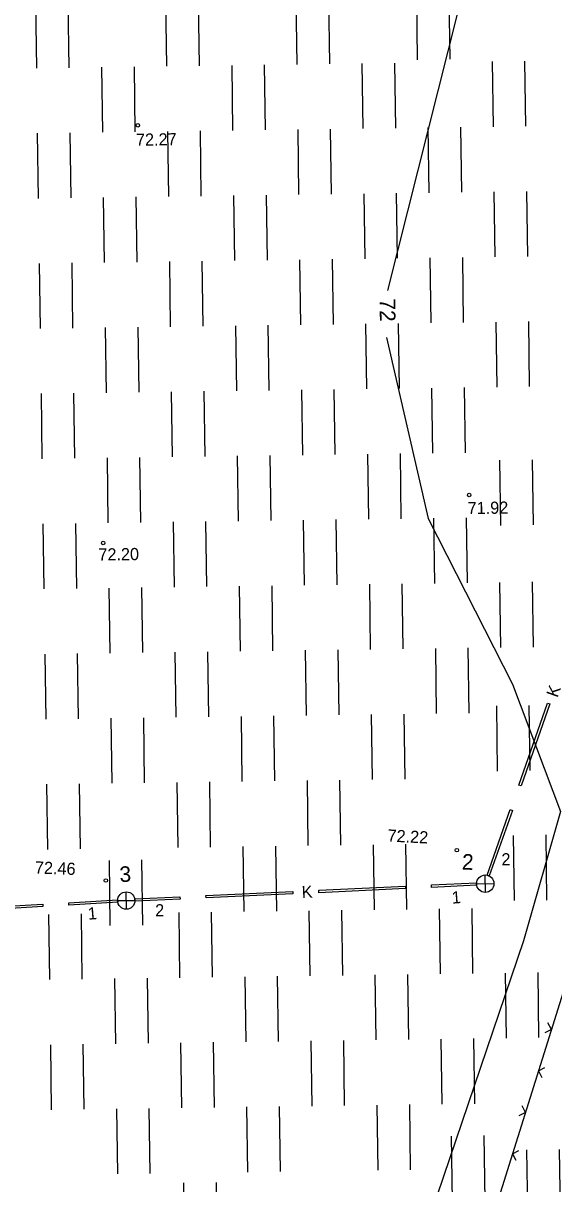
# Model space of a CAD drawing. Extents: x 631826 to 632288, y 6446421 to 6447170.
# Drawn here: x 632125.3 to 632155.8, y 6446704.5 to 6446771.3 of the extents above; entities that cross this region are included whole.
import ezdxf

# ---------------------------------------------------------------- set-up
doc = ezdxf.new("R2010")
doc.units = 0
for name, color, linetype in [('41', 7, 'Continuous'), ('AIAD', 7, 'Continuous'), ('HALJASTUS', 7, 'Continuous'), ('KAEVU_NR', 7, 'Continuous'), ('KAEVUD', 7, 'Continuous'), ('KANAL', 7, 'Continuous'), ('KORGUSED', 7, 'Continuous'), ('PAARH', 7, 'Continuous')]:
    doc.layers.add(name, color=color, linetype=linetype)

# ---------------------------------------------------------------- blocks, each defined once
blk = doc.blocks.new('KK')
for p, q in [((-10, 0), (10, 0)), ((0, -10), (0, 10))]:
    blk.add_line(p, q)
blk.add_circle((0, 0), 10)
blk = doc.blocks.new('HEIN')
at = {"layer": '41'}
for p, q in [((-10.58, -0.81), (-10.58, 49.19)), ((14.42, -0.81), (14.42, 49.19))]:
    blk.add_line(p, q, dxfattribs=at)

msp = doc.modelspace()

# ---------------------------------------------------------------- linework, layer by layer
at = {"layer": 'AIAD'}
for p, q in [((632155.675, 6446713.372), (632155.298, 6446713.174)), ((632155.675, 6446713.372), (632155.477, 6446713.747)), ((632154.928, 6446710.986), (632155.303, 6446711.182)), ((632154.928, 6446710.986), (632155.124, 6446710.61)), ((632154.181, 6446708.6), (632153.806, 6446708.404)), ((632154.181, 6446708.6), (632153.985, 6446708.975)), ((632153.434, 6446706.214), (632153.81, 6446706.411)), ((632153.434, 6446706.214), (632153.632, 6446705.838))]:
    msp.add_line(p, q, dxfattribs=at)
msp.add_lwpolyline([(632166.426, 6446749.139), (632160.296, 6446727.539), (632157.939, 6446720.609), (632148.239, 6446689.611), (632140.173, 6446664.525)], dxfattribs=at)
at = {"layer": 'KANAL'}
for points in [[(632155.589, 6446732.122), (632153.928, 6446727.406), (632153.796, 6446727.452), (632155.457, 6446732.168)], [(632153.43, 6446725.99), (632152.102, 6446722.218), (632151.969, 6446722.264), (632153.298, 6446726.037)], [(632140.787, 6446721.18), (632135.792, 6446720.945), (632135.786, 6446721.085), (632140.78, 6446721.32)], [(632147.279, 6446721.484), (632142.285, 6446721.249), (632142.278, 6446721.389), (632147.273, 6446721.624)], [(632151.373, 6446721.677), (632148.777, 6446721.554), (632148.771, 6446721.694), (632151.366, 6446721.817)], [(632126.391, 6446720.447), (632121.399, 6446720.154), (632121.391, 6446720.294), (632126.383, 6446720.587)], [(632130.701, 6446720.7), (632127.888, 6446720.535), (632127.88, 6446720.675), (632130.692, 6446720.84)], [(632134.294, 6446720.875), (632131.698, 6446720.753), (632131.691, 6446720.892), (632134.288, 6446721.015)]]:
    msp.add_lwpolyline(points, close=True, dxfattribs=at)
at = {"layer": 'KORGUSED'}
for centre in [(632131.857, 6446765.446), (632150.941, 6446744.154), (632129.864, 6446741.387), (632150.228, 6446723.7), (632130.016, 6446721.956)]:
    msp.add_circle(centre, 0.1, dxfattribs=at)
at = {"layer": 'PAARH'}
for points in [[(632135.233, 6446791.274), (632141.131, 6446791.138), (632146.662, 6446788.934), (632150.908, 6446784.592), (632152.034, 6446778.954), (632146.237, 6446755.932)], [(632146.181, 6446753.217), (632148.576, 6446742.81), (632153.431, 6446733.26)], [(632153.431, 6446733.26), (632156.195, 6446725.929), (632154.079, 6446718.479), (632149.09, 6446703.826)]]:
    msp.add_lwpolyline(points, dxfattribs=at)

# ---------------------------------------------------------------- block references
at = {"layer": 'HALJASTUS', "xscale": 0.0749966077754154, "yscale": 0.07499660777541538, "rotation": 0.8214575902416522}
for p in [(632134.327, 6446768.919), (632141.826, 6446769.026), (632148.763, 6446769.294), (632126.828, 6446768.811), (632130.631, 6446765.116), (632138.13, 6446765.223), (632145.629, 6446765.331), (632153.128, 6446765.438), (632149.432, 6446761.635), (632126.936, 6446761.313), (632134.435, 6446761.42), (632141.933, 6446761.528), (632130.739, 6446757.617), (632138.238, 6446757.724), (632145.737, 6446757.832), (632153.236, 6446757.939), (632127.043, 6446753.814), (632134.542, 6446753.921), (632142.041, 6446754.029), (632149.54, 6446754.136), (632138.345, 6446750.226), (632145.844, 6446750.333), (632153.343, 6446750.441), (632130.846, 6446750.118), (632127.151, 6446746.315), (632134.65, 6446746.422), (632142.148, 6446746.53), (632149.647, 6446746.637), (632130.954, 6446742.619), (632138.453, 6446742.727), (632145.952, 6446742.834), (632153.561, 6446742.475), (632134.757, 6446738.923), (632142.256, 6446739.031), (632149.755, 6446739.138), (632127.258, 6446738.816), (632131.061, 6446735.12), (632138.56, 6446735.228), (632146.059, 6446735.335), (632153.558, 6446735.443), (632142.364, 6446731.532), (632149.862, 6446731.64), (632127.366, 6446731.317), (632134.865, 6446731.425), (632153.374, 6446728.33), (632131.169, 6446727.621), (632138.668, 6446727.729), (632146.167, 6446727.836), (632127.473, 6446723.818), (632134.972, 6446723.926), (632142.471, 6446724.033), (632154.339, 6446720.869), (632138.775, 6446720.23), (632146.274, 6446720.337), (632131.068, 6446719.434), (632127.581, 6446716.319), (632135.08, 6446716.427), (632142.579, 6446716.534), (632150.077, 6446716.642), (632146.382, 6446712.839), (632153.881, 6446712.946), (632131.384, 6446712.624), (632138.883, 6446712.731), (632127.688, 6446708.82), (632135.187, 6446708.928), (632142.686, 6446709.035), (632150.185, 6446709.143), (632131.492, 6446705.125), (632138.99, 6446705.232), (632146.489, 6446705.34), (632150.773, 6446703.558), (632155.115, 6446702.758), (632135.355, 6446700.859)]:
    msp.add_blockref('HEIN', p, dxfattribs=at)
at = {"layer": 'KAEVUD', "xscale": 0.04999773851694359, "yscale": 0.0499977385169436, "rotation": 0.8214575902416522}
for p in [(632151.869, 6446721.77), (632131.196, 6446720.799)]:
    msp.add_blockref('KK', p, dxfattribs=at)

# ---------------------------------------------------------------- texts
at = {"layer": 'KAEVU_NR'}
for s, height, rotation, p in [('2', 0.899, 357.24854, (632150.506, 6446722.59)), ('2', 0.7, 0.82146, (632152.805, 6446722.821)), ('3', 0.899, 2.66728, (632130.825, 6446721.855)), ('1', 0.7, 4.41799, (632149.967, 6446720.616)), ('2', 0.7, 0.82146, (632132.863, 6446719.884)), ('1', 0.7, 4.41799, (632129.009, 6446719.692))]:
    msp.add_text(s, height=height, rotation=rotation, dxfattribs=at).set_placement(p)
at = {"layer": 'KANAL'}
for height, rotation, p in [(0.7, 70.59901, (632156.026, 6446732.451)), (0.699, 2.68763, (632141.314, 6446720.939))]:
    msp.add_text('K', height=height, rotation=rotation, dxfattribs=at).set_placement(p)
at = {"layer": 'KORGUSED'}
for s, rotation, p in [(' 72.27', 0.82146, (632131.497, 6446764.262)), (' 71.92', 0.82146, (632150.598, 6446743.046)), (' 72.20', 0.82146, (632129.331, 6446740.371)), (' 72.22', 357.03104, (632145.966, 6446724.214)), (' 72.46', 357.77524, (632125.661, 6446722.37))]:
    msp.add_text(s, height=0.7, rotation=rotation, dxfattribs=at).set_placement(p)
at = {"layer": 'PAARH'}
msp.add_text('72', height=0.9, rotation=270.82146, dxfattribs=at).set_placement((632145.782, 6446755.469))

doc.saveas('drawing.dxf')
